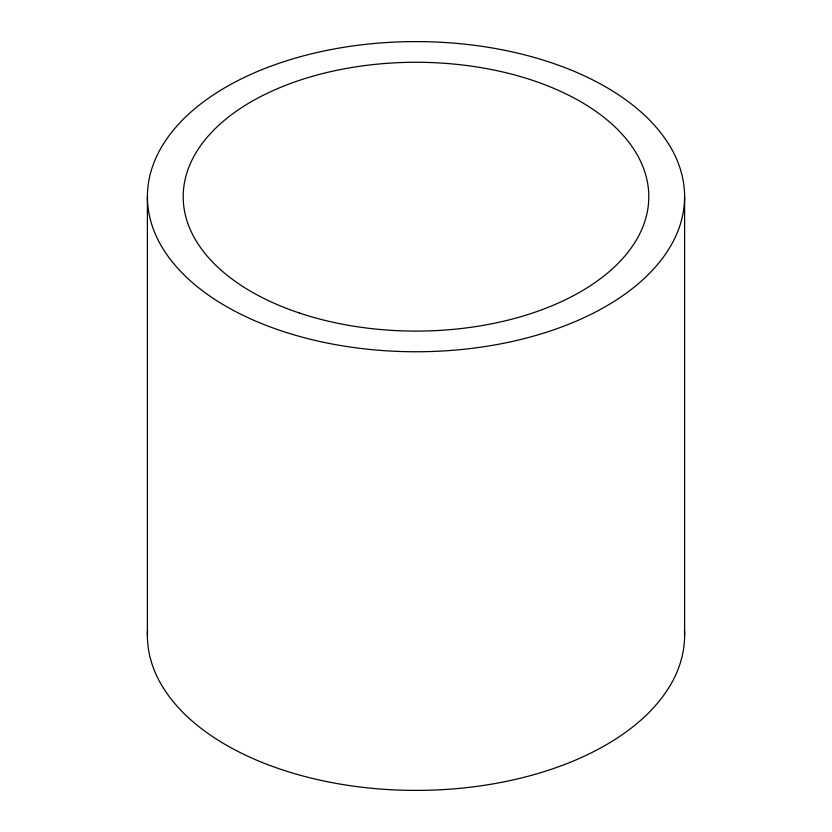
<?xml version="1.0" encoding="UTF-8"?>
<svg xmlns="http://www.w3.org/2000/svg" width="832" height="832" viewBox="0 0 832 832"><rect width="100%" height="100%" fill="white"/><g stroke="black" fill="none" stroke-linecap="round" stroke-linejoin="round"><path stroke-width="1.25" d="M684.611 196.685A268.611 155.085 0 0 1 281.694 330.98A268.611 155.085 0 0 1 281.694 62.379A268.611 155.085 0 0 1 684.611 196.685L684.611 635.315M147.389 196.685L147.389 635.315M684.476 630.396A268.611 155.085 0 0 1 416 790.4A268.611 155.085 0 0 1 147.524 630.396M299.603 313.082A232.794 134.399 0 0 0 648.794 196.685A232.794 134.399 0 0 0 299.603 80.288A232.794 134.399 0 0 0 299.603 313.082"/></g></svg>
